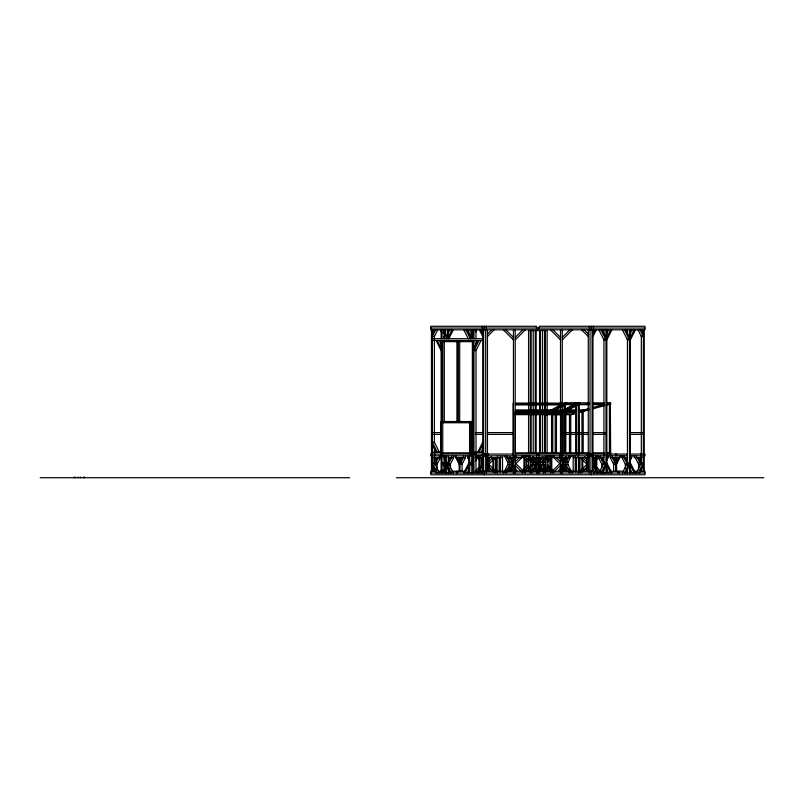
<?xml version="1.0" encoding="UTF-8"?>
<svg xmlns="http://www.w3.org/2000/svg" width="804" height="804" viewBox="0 0 804 804"><rect width="100%" height="100%" fill="white"/><g stroke="black" fill="none" stroke-linecap="round" stroke-linejoin="round"><path stroke-width="1.21" d="M551.564 452.953L551.564 411.085L552.79 410.914L552.8 452.953M565.795 452.823L565.895 411.367L564.046 411.698M432.341 334.002L434.431 329.821M435.688 329.821L432.341 336.514L434.391 336.514L437.738 329.821M448.391 333.067L450.009 329.821M448.27 337.399L452.059 329.821M448.833 338.786L453.315 329.821M471.375 334.152L473.003 330.906M471.807 337.399L472.883 335.228M475.727 332.062L476.852 329.821M473.958 348.052L477.747 340.474M479.003 340.474L473.958 350.554L476.008 350.554L481.053 340.474M435.075 461.797L437.165 457.617M438.421 457.617L435.075 464.31L437.125 464.31L440.471 457.617M440.853 471.878L441.969 469.636M443.657 466.27L445.336 462.913M443.466 470.752L445.707 466.27M448.27 461.797L450.361 457.617M444.14 471.918L445.758 468.672M453.667 455.838L453.667 457.617L450.32 464.31L448.27 464.31L451.617 457.617L451.617 455.838M460.039 461.797L462.129 457.617M465.436 455.838L465.436 457.617L462.089 464.31L460.039 464.31L463.385 457.617L463.385 455.838M463.818 472.993L468.863 462.913M465.074 472.993L468.863 465.415M471.807 461.797L473.375 458.662M467.124 472.993L469.295 468.672M477.697 452.29L482.742 442.2M478.953 452.29L482.742 444.712M475.526 460.963L477.204 457.617L477.204 455.838M481.003 452.29L482.631 449.044M477.697 472.993L482.742 462.913M478.953 472.993L482.742 465.415M481.003 472.993L482.631 469.747M504.46 471.224L507.806 464.531L511.907 464.531M506.51 471.224L509.857 464.531M513.676 460.019L515.253 456.883M508.56 471.224L510.228 467.878M514.791 460.3L516.469 456.953M509.816 471.224L511.907 467.044M592.97 334.002L595.071 329.821M592.97 336.514L596.317 329.821M527.816 471.224L531.163 464.531M529.866 471.224L530.982 468.993M532.097 466.762L533.213 464.531L535.263 464.531L531.916 471.224M533.173 471.224L535.263 467.044M540.459 460.019L542.027 456.883M542.137 459.184L543.253 456.953M606.427 334.152L608.598 329.821M545.856 455.838L542.509 462.531L540.459 462.531M606.849 337.399L610.638 329.821M544.559 462.531L547.906 455.838M606.849 339.911L611.894 329.821M563.815 460.019L565.383 456.883M558.69 471.224L560.921 466.762M565.483 459.184L566.599 456.953M559.946 471.224L562.036 467.044M629.964 334.152L632.125 329.821M565.865 462.531L569.212 455.838M630.386 337.399L634.175 329.821M571.262 455.838L567.915 462.531L563.815 462.531M630.386 339.911L635.431 329.821M592.719 462.079L594.95 457.617M598.869 472.993L603.915 462.913L605.965 462.913L600.92 472.993M606.477 460.963L608.156 457.617L608.156 455.838M602.176 472.993L605.965 465.415M616.567 461.797L618.658 457.617M616.567 464.31L619.914 457.617L619.914 455.838M622.407 472.993L627.452 462.913L629.502 462.913L624.457 472.993M630.004 460.963L631.683 457.617L631.683 455.838M625.713 472.993L629.502 465.415M636.286 472.993L641.331 462.913L641.331 455.838M638.336 472.993L643.381 462.913L641.331 462.913M639.592 472.993L643.381 465.415M487.455 334.002L491.646 329.821M487.455 336.514L494.148 329.821M515.213 337.399L522.791 329.821M515.213 339.911L525.303 329.821M562.277 337.399L569.855 329.821M562.277 339.911L572.368 329.821M479.345 467.044L475.154 471.224L600.618 471.224L596.377 467.044M488.752 459.184L491.254 456.672M477.666 471.224L479.345 469.546M488.822 461.797L493.003 457.617L492.902 471.817M488.822 464.31L495.515 457.617M503.354 472.993L513.444 462.913M515.213 461.797L519.404 457.617M505.867 472.993L513.444 465.415M516.057 463.476L521.907 457.617L521.907 455.838M522.711 470.39L524.379 468.712M526.057 467.044L528.57 464.531M526.057 469.546L528.57 467.044M538.75 461.797L542.931 457.617M538.75 464.31L545.444 457.617L530.278 457.617L536.971 464.31M547.152 460.019L549.665 457.516M547.152 462.531L549.665 460.019M551.333 458.35L553.845 455.838M550.418 472.993L560.509 462.913M562.277 461.797L566.458 457.617M552.931 472.993L560.509 465.415M562.277 464.31L568.971 457.617L568.971 455.838M578.176 472.993L588.267 462.913M580.689 472.993L588.267 465.415M596.377 457.516L598.055 455.838M583.624 471.224L586.97 467.878M596.377 460.019L599.724 456.672M562.428 410.563L563.594 409.939L563.916 411.125L562.74 411.759L552.187 411.759M565.202 403.477L565.413 404.673L575.965 404.673L578.92 403.739L578.599 402.553L566.378 402.854L566.589 404.04M545.494 413.055L548.71 411.326M550.137 410.563L560.488 405.025M564.931 403.93L544.589 414.824L546.429 414.824L566.77 403.93L566.609 402.724L564.77 402.724L564.931 403.93L577.131 404.04L576.82 402.854L562.519 410.512M558.117 412.874L560.318 411.698M563.594 410.593L568.951 407.718M571.433 406.392L573.634 405.206M557.343 414.653L577.131 404.04M558.559 414.653L560.75 413.467M562.951 412.291L578.92 403.739M559.775 414.653L560.941 414.02M575.845 406.03L565.132 411.779L575.965 411.759M577.986 404.884L580.136 403.739L579.815 402.553L578.036 402.854L578.347 404.04L580.136 403.739M565.614 412.834L575.533 412.171M581.533 410.573L588.729 408.643M593.533 407.357L604.327 404.462M575.855 413.377L570.739 414.743L570.739 452.823M579.202 412.482L589.051 409.839M592.508 408.914L604.648 405.658M607.02 405.025L610.749 404.04L610.326 402.854L606.598 402.854M563.423 412.03L565.272 411.698M577.674 404.382L589.543 404.04M577.051 404.724L578.89 404.402M565.302 452.823L565.292 404.221L564.076 404.382L564.066 452.823M564.066 404.874L565.292 404.221M430.773 328.042L644.949 328.042M528.57 330.534L547.152 330.534L547.152 402.904M432.341 338.695L482.742 338.695M432.341 340.474L482.742 340.474M442.16 341.65L473.325 341.65M589.191 402.854L579.252 402.854L579.513 454.069M592.92 402.854L604.116 402.854M515.274 403.095L564.076 403.095L564.287 404.281L515.274 404.281M593.292 404.04L604.518 404.04M607.01 404.04L610.749 404.04M578.388 404.673L588.397 404.673M593.402 404.673L604.648 404.673M515.274 404.914L563.112 404.914M515.274 409.939L551.303 409.939L551.524 411.125L515.274 411.125M554.308 409.939L563.594 409.939M567.222 409.939L575.553 409.939M579.121 409.939L583.885 409.939L584.307 411.125L579.523 411.125M563.916 411.125L553.363 411.125L553.152 409.939M575.925 411.125L566.348 411.125L566.026 409.939M550.348 411.759L515.274 411.759L515.274 452.823L589.443 452.823M579.563 411.759L581.965 411.759L581.965 452.823M515.274 412.834L545.906 412.834L546.117 414.02L515.274 414.02M550.077 412.834L558.197 412.834L558.509 414.02L548.067 414.02M565.514 414.02L573.513 414.02L573.081 412.834M515.274 414.653L544.941 414.653M561.182 414.703L546.891 414.653L546.579 413.457M565.463 414.653L571.162 414.653M472.34 421.527L440.602 421.527L440.602 454.069M441.225 422.763L469.868 422.763M433.527 432.602L441.476 432.602M475.345 432.602L482.742 432.602M487.455 432.602L513.444 432.602M562.277 432.602L588.267 432.602M592.97 432.602L605.965 432.602M629.512 432.602L643.381 432.602M433.527 434.371L441.476 434.371M475.345 434.371L482.742 434.371M487.455 434.371L513.444 434.371M562.277 434.371L588.267 434.371M592.97 434.371L605.965 434.371M629.512 434.371L643.381 434.371M432.341 452.29L441.125 452.29M473.958 452.29L482.742 452.29M441.225 452.823L469.868 452.823M470.963 452.883L473.325 452.883M593.191 452.823L604.538 452.823M606.909 452.823L610.648 452.823M473.074 454.069L430.773 454.069L430.773 455.838L473.074 455.838M473.958 454.069L513.806 454.069M515.274 454.069L604.538 454.069M606.126 454.069L627.542 454.069M629.723 454.069L644.949 454.069L644.949 455.838L629.512 455.838M475.154 455.838L603.814 455.838M606.126 455.838L627.351 455.838M433.507 457.617L441.466 457.617L441.466 455.838M446.2 457.617L444.039 457.617L445.707 460.963M448.27 457.617L453.667 457.617M455.808 455.838L455.808 457.617L465.436 457.617M467.566 455.838L467.566 457.617L468.822 457.617M475.154 457.617L477.204 457.617M483.315 457.617L479.767 457.617L479.767 455.838M486.862 457.617L502.53 457.617M506.751 455.838L506.751 457.617L521.907 457.617M553.815 455.838L553.815 457.617L568.971 457.617M573.192 457.617L588.85 457.617M592.407 457.617L595.955 457.617L595.955 455.838M598.518 455.838L598.518 457.617L603.915 457.617M606.899 457.617L608.156 457.617M610.286 455.838L610.286 457.617L619.914 457.617M622.055 455.838L622.055 457.617L627.452 457.617M629.512 457.617L631.683 457.617M642.215 457.617L634.245 457.617L634.245 455.838M533.213 458.32L542.509 458.32M511.907 462.531L507.806 462.531L504.46 455.838M535.263 462.531L533.213 462.531L532.097 460.3M439.436 472.993L434.391 462.913L432.341 462.913L437.386 472.993M442.009 462.913L448.27 462.913L453.315 472.993M469.757 462.913L473.074 462.913M542.509 464.531L545.856 471.224L542.509 464.531L540.459 464.531L543.805 471.224M563.815 464.531L567.915 464.531L571.262 471.224M442.009 464.682L446.28 464.682M469.757 464.682L473.074 464.682M535.876 470.038L539.846 470.038M435.748 471.224L430.773 471.224L430.773 474.772L644.949 474.772L644.949 471.224L639.974 471.224M438.23 471.224L445.697 471.224M451.908 471.224L465.586 471.224M610.135 471.224L623.814 471.224M633.753 471.224L637.492 471.224M430.773 472.993L644.949 472.993M40.2 477.727L349.619 477.727M396.312 477.727L763.8 477.727M584.076 329.821L588.267 334.002M581.573 329.821L588.267 336.514M552.931 329.821L560.509 337.399M550.418 329.821L560.509 339.911M505.867 329.821L513.444 337.399M503.354 329.821L513.444 339.911M584.458 456.672L586.97 459.184M596.377 469.546L598.055 471.224M586.9 461.797L582.709 457.617L582.82 471.817M580.207 457.617L586.9 464.31M562.277 462.913L572.368 472.993M556.318 457.617L560.509 461.797M562.277 465.415L569.855 472.993M553.815 457.617L559.664 463.476M547.152 464.531L549.665 467.044M551.333 468.712L553.011 470.39M547.152 467.044L549.665 469.546M532.791 457.617L536.971 461.797M526.057 457.516L528.57 460.019M521.876 455.838L524.379 458.35M526.057 460.019L528.57 462.531M515.213 462.913L525.303 472.993M509.254 457.617L513.444 461.797M515.213 465.415L522.791 472.993M506.751 457.617L513.444 464.31M487.455 462.913L497.545 472.993M487.455 465.415L495.033 472.993M477.666 455.838L479.345 457.516M488.752 467.878L492.098 471.224M475.998 456.672L479.345 460.019M641.28 329.821L643.381 334.002M640.034 329.821L643.381 336.514L641.331 336.514L637.984 329.821M625.713 329.821L629.502 337.399M624.457 329.821L629.502 339.911L627.452 339.911L622.407 329.821M602.176 329.821L605.965 337.399M600.92 329.821L605.965 339.911L603.915 339.911L598.869 329.821M638.557 457.617L640.647 461.797M637.301 457.617L640.647 464.31L638.597 464.31L635.25 457.617M630.386 462.913L635.431 472.993M630.386 465.415L634.175 472.993M627.452 461.797L625.361 457.617L625.401 460.069M629.964 468.672L632.125 472.993M622.055 457.617L625.401 464.31L627.452 464.31L624.105 457.617L624.105 455.838M613.593 457.617L615.683 461.797M610.286 457.617L613.633 464.31L615.683 464.31L612.336 457.617L612.336 455.838M606.849 462.913L611.894 472.993M606.849 465.415L610.638 472.993M603.915 461.797L601.824 457.617L601.864 460.069M606.427 468.672L608.598 472.993M598.518 457.617L601.864 464.31L603.915 464.31L600.568 457.617L600.568 455.838M592.97 462.913L598.015 472.993M592.97 465.415L596.759 472.993M593.091 469.747L594.719 472.993M565.865 464.531L569.212 471.224M560.468 456.883L562.036 460.019M565.483 467.878L567.162 471.224M559.252 456.953L560.921 460.3M563.815 467.044L565.905 471.224M480.651 329.821L482.742 334.002M479.395 329.821L482.742 336.514M544.559 464.531L547.906 471.224M540.459 467.044L542.549 471.224M533.695 456.883L535.263 460.019M532.469 456.953L533.585 459.184M467.124 329.821L470.913 337.399M529.866 455.838L530.982 458.069M465.868 329.821L470.36 338.786M527.816 455.838L531.163 462.531M463.818 329.821L468.31 338.786M510.339 456.883L511.907 460.019M514.791 466.762L517.032 471.224M509.113 456.953L510.228 459.184M513.676 467.044L515.776 471.224M443.597 329.821L447.386 337.399M506.51 455.838L509.857 462.531M443.466 332.062L446.823 338.786M440.29 329.821L441.969 333.178M443.657 336.544L444.773 338.786M439.386 340.474L441.557 344.795M437.336 340.474L441.125 348.052M436.08 340.474L441.125 350.554M480.762 457.617L482.993 462.079M467.566 457.617L469.245 460.963M457.054 457.617L459.154 461.797M455.808 457.617L459.154 464.31M446.22 462.913L451.265 472.993M446.22 465.415L450.009 472.993M439.436 452.29L434.391 442.2L432.341 442.2L437.386 452.29M432.341 444.712L436.13 452.29M432.341 465.415L436.13 472.993M610.326 402.854L610.648 454.069M575.644 403.477L575.965 404.673M546.268 413.628L546.429 414.824M644.265 329.821L644.265 454.069M644.265 455.838L644.265 471.224M643.381 329.821L643.381 454.069M643.381 455.838L643.381 471.224M641.532 457.617L641.532 463.797M641.532 467.516L641.532 471.224M641.331 336.092L641.331 454.069M641.331 467.677L641.331 471.224M640.848 454.069L640.848 455.838M640.647 457.617L640.647 465.034M640.647 468.752L640.647 471.224M638.597 462.561L638.597 469.988M636.296 455.838L636.296 457.617M630.386 329.821L630.386 472.993M629.502 329.821L629.502 472.993M627.452 329.821L627.452 333.59M627.452 338.615L627.452 465.466M627.452 468.642L627.452 473.546M627.301 454.069L627.301 455.838M625.401 463.747L625.401 468.642M619.261 471.224L619.261 472.993M618.085 471.224L618.085 472.993M616.718 454.069L616.718 455.838M616.567 457.617L616.567 471.224M615.683 457.617L615.683 471.224M615.532 454.069L615.532 455.838M613.633 462.561L613.633 471.224M609.412 404.382L609.422 454.069M606.849 329.821L606.849 472.993M605.965 329.821L605.965 472.993M603.915 329.821L603.915 333.59M603.915 338.615L603.915 463.747M603.915 467.978L603.915 473.546M603.764 454.069L603.764 455.838M601.864 463.747L601.864 467.415M601.864 471.094L601.864 473.546M596.779 455.838L596.779 471.224M595.603 455.838L595.603 470.038M594.066 458.21L594.066 466.491M593.865 460.019L593.865 465.034M593.452 326.273L593.452 328.042M593.452 454.069L593.452 455.838M593.452 471.224L593.452 472.993M592.97 329.821L592.97 454.069M592.97 455.838L592.97 471.224M592.086 329.821L592.086 454.069M592.086 455.838L592.086 471.224M591.402 326.273L591.402 329.821M591.402 454.069L591.402 455.838M591.402 471.224L591.402 474.772M590.035 329.821L590.035 454.069M590.035 455.838L590.035 471.224M589.352 326.273L589.352 328.042M589.352 454.069L589.352 455.838M589.352 471.224L589.352 472.993M588.669 457.617L588.669 471.224M588.267 329.821L588.267 454.069M588.267 455.838L588.267 471.224M587.302 454.069L587.302 455.838M586.9 457.617L586.9 471.224M583.201 411.407L583.201 452.823M581.935 458.803L581.935 469.446M579.885 457.617L579.885 471.817M579.473 457.617L579.473 471.224M578.589 457.617L578.589 471.224M578.287 454.069L578.287 404.07L576.438 404.412L576.438 454.069M578.207 455.838L578.207 457.617M576.538 457.617L576.538 471.224M576.126 457.617L576.126 471.817M575.825 404.744L575.825 452.823M575.242 455.838L575.242 471.817M573.192 455.838L573.192 471.817M569.493 414.703L569.493 452.823M567.915 461.325L567.915 465.034M566.539 452.823L566.539 454.069M565.865 461.325L565.865 465.034M564.559 452.823L564.559 411.417L562.72 411.748L562.72 452.823M563.815 457.617L563.815 471.224M562.931 457.617L562.931 471.224M562.579 454.069L562.579 455.838M562.277 329.821L562.277 473.546M562.096 412.08L562.096 452.823M562.036 457.617L562.036 461.325M562.036 464.531L562.036 471.224M560.509 329.821L560.509 473.546M560.207 454.069L560.207 455.838M556.458 414.703L556.458 452.823M555.212 414.703L555.212 452.823M551.785 455.838L551.785 471.224M550.599 455.838L550.599 471.224M549.062 455.838L549.062 471.224M547.152 405.397L547.152 452.813M547.152 455.838L547.152 471.224M545.373 330.534L545.373 402.904M545.373 405.397L545.373 452.813M545.444 455.838L545.444 472.993M544.549 330.534L544.549 402.904M544.549 405.397L544.549 452.813M543.665 458.803L543.665 472.993M542.509 330.534L542.509 402.904M542.509 405.397L542.509 452.813M542.509 461.838L542.509 465.355M540.459 330.534L540.459 402.904M540.459 405.397L540.459 452.813M540.459 458.32L540.459 471.224M539.564 330.534L539.564 402.904M539.564 405.397L539.564 452.813M539.574 458.32L539.574 471.224M539.273 328.042L539.273 326.273L644.949 326.273L644.949 329.821L430.773 329.821L430.773 326.273L536.449 326.273L536.449 328.042M539.042 454.069L539.042 455.838M539.042 457.024L539.042 472.993M538.75 457.617L538.75 471.224M538.368 471.224L538.368 472.993M537.856 328.042L537.856 328.756M537.343 471.224L537.343 472.993M536.971 457.617L536.971 471.224M536.68 454.069L536.68 455.838M536.68 457.024L536.68 472.993M536.157 330.534L536.157 402.904M536.157 405.397L536.157 452.813M536.147 458.32L536.147 471.224M535.263 330.534L535.263 402.904M535.263 405.397L535.263 452.813M535.263 458.32L535.263 471.224M533.213 330.534L533.213 402.904M533.213 405.397L533.213 452.813M533.213 461.838L533.213 465.355M532.057 458.803L532.057 472.993M531.163 330.534L531.163 402.904M531.163 405.397L531.163 452.813M530.349 330.534L530.349 402.904M530.349 405.397L530.349 452.813M530.278 455.838L530.278 472.993M528.57 330.534L528.57 402.904M528.57 405.397L528.57 452.813M528.57 455.838L528.57 456.551M528.57 456.551L528.57 471.224M526.66 455.838L526.66 471.224M525.123 455.838L525.123 471.224M523.937 455.838L523.937 471.224M515.515 454.069L515.515 455.838M515.213 329.821L515.213 473.546M513.676 457.617L513.676 461.325M513.676 464.531L513.676 471.224M513.444 329.821L513.444 473.546M513.143 403.095L513.143 455.838M512.791 457.617L512.791 471.224M511.907 457.617L511.907 471.224M509.857 461.325L509.857 465.034M507.806 461.325L507.806 465.034M502.53 455.838L502.53 471.817M500.48 455.838L500.48 471.817M499.596 457.617L499.596 471.817M499.183 457.617L499.183 471.224M497.515 455.838L497.515 457.617M497.133 457.617L497.133 471.224M496.249 457.617L496.249 471.224M495.837 457.617L495.837 471.817M493.787 458.803L493.787 469.446M488.822 457.617L488.822 471.224M488.42 454.069L488.42 455.838M487.455 329.821L487.455 454.069M487.455 455.838L487.455 471.224M487.053 457.617L487.053 471.224M486.37 326.273L486.37 328.042M486.37 454.069L486.37 455.838M486.37 471.224L486.37 472.993M485.686 329.821L485.686 454.069M485.686 455.838L485.686 471.224M484.32 326.273L484.32 329.821M484.32 454.069L484.32 455.838M484.32 471.224L484.32 474.772M483.636 329.821L483.636 454.069M483.636 455.838L483.636 471.224M482.742 329.821L482.742 454.069M482.742 455.838L482.742 471.224M482.269 326.273L482.269 328.042M482.269 454.069L482.269 455.838M482.269 471.224L482.269 472.993M481.847 460.019L481.847 465.034M481.656 458.21L481.656 466.491M480.119 455.838L480.119 470.038M478.943 455.838L478.943 471.224M476.008 329.821L476.008 338.695M476.008 340.474L476.008 345.469M476.008 349.217L476.008 472.993M473.958 329.821L473.958 338.695M473.958 340.474L473.958 472.993M473.074 329.821L473.074 338.695M473.074 340.474L473.074 472.993M472.38 341.65L472.34 454.069M471.807 329.821L471.807 338.615M471.807 455.838L471.807 473.546M471.717 421.527L471.717 454.069M470.913 329.821L470.913 338.615M470.179 421.527L470.179 454.069M469.757 455.838L469.757 472.993M469.566 421.527L469.566 454.069M468.863 329.821L468.863 333.59M468.863 455.838L468.863 472.993M462.089 462.561L462.089 471.224M460.039 457.617L460.039 471.224M459.697 341.65L459.697 421.638M459.154 457.617L459.154 471.224M458.159 341.65L458.159 421.638M457.566 340.474L457.566 421.638M457.637 471.224L457.637 472.993M456.973 341.65L456.973 421.638M456.461 471.224L456.461 472.993M450.32 463.747L450.32 468.642M448.27 329.821L448.27 338.615M448.27 455.838L448.27 465.647M448.27 468.642L448.27 473.546M447.386 329.821L447.386 338.615M446.22 455.838L446.22 472.993M445.336 329.821L445.336 334.846M445.336 455.838L445.336 472.993M444.29 341.65L444.29 421.638M444.059 329.821L444.059 338.695M444.059 455.496L444.059 472.993M442.753 341.65L442.753 421.638M442.763 422.773L442.763 452.813M442.16 340.474L442.16 421.638M442.009 329.821L442.009 338.695M442.009 340.474L442.009 421.738M442.009 454.069L442.009 472.993M441.225 421.527L441.225 454.069M441.125 329.821L441.125 338.695M441.125 340.474L441.125 421.738M441.125 454.24L441.125 472.993M439.426 455.838L439.426 457.617M437.125 462.561L437.125 469.988M435.075 457.617L435.075 465.034M435.075 468.752L435.075 471.224M434.874 454.069L434.874 455.838M434.391 336.092L434.391 442.773M434.391 447.788L434.391 452.813M434.391 455.838L434.391 462.943M434.391 467.677L434.391 471.224M434.19 457.617L434.19 463.797M434.19 467.516L434.19 471.224M432.341 329.821L432.341 454.069M432.341 455.838L432.341 471.224M431.457 329.821L431.457 454.069M431.457 455.838L431.457 471.224M84.581 477.023L84.581 477.727M83.395 477.023L83.395 477.727M80.44 477.023L80.44 477.727M78.249 477.023L78.249 477.727M75.295 477.023L75.295 477.727M74.109 477.023L74.109 477.727"/></g></svg>
